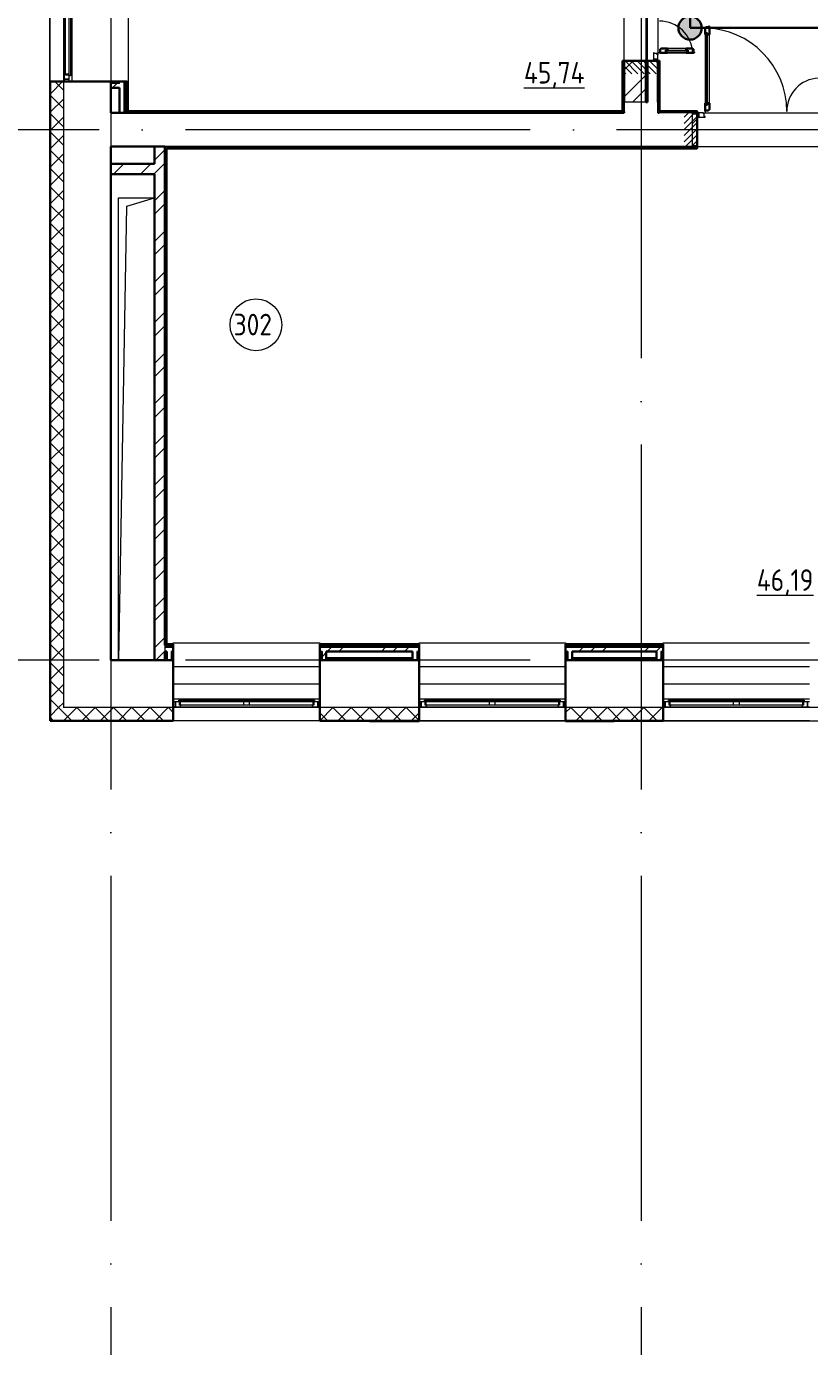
# Model space of a CAD drawing. Header units: millimetres. Extents: x -421858 to 614926, y -468665 to 141641.
# Drawn here: x 243168 to 252251, y -25722 to -10415 of the extents above; entities that cross this region are included whole.
import ezdxf

# ---------------------------------------------------------------- set-up
doc = ezdxf.new("R2010")
doc.units = ezdxf.units.MM
doc.linetypes.add('ADSK_Линия сетки', pattern=[25, 20, -2.5, 0, -2.5])
doc.linetypes.add('ADSK_Штриховая_ш2 п1_5', pattern=[4.5, 3, -1.5])
for name, color, linetype, lineweight in [('_ Окна', 7, 'Continuous', 9), ('RC-Линии_связи-Адресные', 5, 'Continuous', 30), ('Двери', 252, 'Continuous', 9), ('лс', 5, 'Continuous', 30), ('Марки помещений', 252, 'Continuous', 20), ('Ограждение', 252, 'Continuous', 9), ('Окна', 252, 'Continuous', 9), ('Оси', 252, 'Continuous', 9), ('Перекрытие', 252, 'Continuous', 18), ('Стены внутренние', 7, 'Continuous', 18), ('Стены наружные', 7, 'Continuous', 18), ('Стены штриховка', 252, 'Continuous', 9)]:
    doc.layers.add(name, color=color, linetype=linetype, lineweight=lineweight)
doc.layers.add('Двери открывание', color=7, linetype='Continuous', lineweight=9, true_color=0xc0c0c0)
doc.styles.add('GOST Common_2', font='', dxfattribs={"width": 0.9, "height": 250})
doc.styles.get('GOST Common_2').set_extended_font_data('GOST type B')

# ---------------------------------------------------------------- blocks, each defined once
blk = doc.blocks.new('3 этаж')
at = {"color": 251, "lineweight": 18, "true_color": 0x636466}
for p, q in [((244236, -17763), (244236, -12403)), ((244236, -12403), (244654, -12403)), ((244241, -17763), (244334, -12498)), ((244334, -12498), (244654, -12403))]:
    blk.add_line(p, q, dxfattribs=at)
at = {"layer": '_ Окна', "color": 251, "lineweight": 18, "true_color": 0x636466}
for p, q in [((243623, -10964), (243606, -10969)), ((243606, -10969), (243606, -11028)), ((243623, -10982), (243623, -10970)), ((243664, -10982), (243623, -10982)), ((243664, -11028), (243664, -10990)), ((243606, -11028), (243664, -11028)), ((244934, -18245), (244896, -18245)), ((244896, -18245), (244896, -18303)), ((244896, -18303), (244955, -18303)), ((244942, -18286), (244942, -18245)), ((244954, -18286), (244942, -18286)), ((244955, -18303), (244960, -18286)), ((246482, -18286), (246486, -18303)), ((246486, -18303), (246546, -18303)), ((246500, -18286), (246488, -18286)), ((246500, -18245), (246500, -18286)), ((246546, -18245), (246508, -18245)), ((246546, -18303), (246546, -18245)), ((247784, -18245), (247746, -18245)), ((247746, -18245), (247746, -18303)), ((247746, -18303), (247805, -18303)), ((247792, -18286), (247792, -18245)), ((247804, -18286), (247792, -18286)), ((247805, -18303), (247810, -18286)), ((249332, -18286), (249336, -18303)), ((249336, -18303), (249396, -18303)), ((249350, -18286), (249338, -18286)), ((249350, -18245), (249350, -18286)), ((249396, -18245), (249358, -18245)), ((249396, -18303), (249396, -18245)), ((250614, -18245), (250576, -18245)), ((250576, -18245), (250576, -18303)), ((250576, -18303), (250635, -18303)), ((250622, -18286), (250622, -18245)), ((250634, -18286), (250622, -18286)), ((250635, -18303), (250640, -18286)), ((252162, -18286), (252166, -18303)), ((252166, -18303), (252226, -18303)), ((252180, -18286), (252168, -18286)), ((252180, -18245), (252180, -18286)), ((252226, -18245), (252188, -18245)), ((252226, -18303), (252226, -18245))]:
    blk.add_line(p, q, dxfattribs=at)
at = {"layer": '_ Окна', "color": 251, "true_color": 0x636466}
for p, q in [((243664, -11028), (243606, -11028)), ((243606, -11028), (243606, -11053)), ((243664, -11053), (243664, -11028)), ((244896, -18245), (244871, -18245)), ((244871, -18303), (244896, -18303)), ((244896, -18303), (244896, -18245)), ((246571, -18245), (246546, -18245)), ((246546, -18245), (246546, -18303)), ((246546, -18303), (246571, -18303)), ((247746, -18245), (247721, -18245)), ((247721, -18303), (247746, -18303)), ((247746, -18303), (247746, -18245)), ((249421, -18245), (249396, -18245)), ((249396, -18245), (249396, -18303)), ((249396, -18303), (249421, -18303)), ((250576, -18245), (250551, -18245)), ((250551, -18303), (250576, -18303)), ((250576, -18303), (250576, -18245)), ((252251, -18245), (252226, -18245)), ((252226, -18245), (252226, -18303)), ((252226, -18303), (252251, -18303))]:
    blk.add_line(p, q, dxfattribs=at)
at = {"layer": 'Двери', "color": 251, "lineweight": 30, "true_color": 0x636466}
for p, q in [((251046, -10434), (251038, -10434)), ((251038, -10434), (251038, -10510)), ((251047, -10510), (251038, -10510)), ((251080, -10425), (251046, -10425)), ((251046, -10425), (251046, -10434)), ((251047, -10492), (251047, -10510)), ((251068, -10492), (251047, -10492)), ((251068, -10510), (251068, -10492)), ((251088, -10510), (251068, -10510)), ((251088, -10416), (251080, -10416)), ((251080, -10416), (251080, -10425)), ((251088, -10510), (251088, -10416)), ((250518, -10713), (250509, -10713)), ((250509, -10713), (250509, -10721)), ((250518, -10679), (250518, -10713)), ((250527, -10679), (250518, -10679)), ((250603, -10671), (250527, -10671)), ((250527, -10671), (250527, -10679)), ((250603, -10691), (250585, -10691)), ((250585, -10691), (250585, -10712)), ((250585, -10712), (250603, -10712)), ((250603, -10671), (250603, -10691)), ((250603, -10712), (250603, -10721)), ((250895, -10671), (250819, -10671)), ((250819, -10671), (250819, -10691)), ((250819, -10691), (250837, -10691)), ((250819, -10712), (250819, -10721)), ((250837, -10712), (250819, -10712)), ((250837, -10691), (250837, -10712)), ((250895, -10679), (250895, -10671)), ((250904, -10679), (250895, -10679)), ((250904, -10713), (250904, -10679)), ((250913, -10713), (250904, -10713)), ((250913, -10721), (250913, -10713)), ((250509, -10721), (250603, -10721)), ((250819, -10721), (250913, -10721)), ((251038, -11306), (251038, -11400)), ((251047, -11306), (251038, -11306)), ((251047, -11324), (251047, -11306)), ((251068, -11324), (251047, -11324)), ((251068, -11306), (251068, -11324)), ((251088, -11306), (251068, -11306)), ((251088, -11382), (251088, -11306)), ((251038, -11400), (251046, -11400)), ((251046, -11400), (251046, -11391)), ((251046, -11391), (251080, -11391)), ((251080, -11391), (251080, -11382)), ((251080, -11382), (251088, -11382))]:
    blk.add_line(p, q, dxfattribs=at)
at = {"layer": 'Двери', "color": 251, "true_color": 0x636466}
for p, q in [((251038, -10510), (251038, -11306)), ((251047, -10492), (251047, -11324)), ((251068, -10492), (251047, -10492)), ((251068, -11324), (251068, -10492)), ((251088, -11306), (251088, -10510)), ((250585, -10691), (250837, -10691)), ((250585, -10712), (250585, -10691)), ((250837, -10712), (250585, -10712)), ((250819, -10671), (250603, -10671)), ((250837, -10691), (250837, -10712)), ((250449, -10721), (250441, -10721)), ((250441, -10721), (250441, -10793)), ((250491, -10793), (250441, -10793)), ((250441, -10793), (250441, -10813)), ((250441, -10793), (250491, -10793)), ((250441, -10813), (250491, -10813)), ((250449, -10730), (250449, -10721)), ((250483, -10730), (250449, -10730)), ((250483, -10744), (250483, -10730)), ((250491, -10744), (250483, -10744)), ((250491, -10793), (250491, -10744)), ((250491, -10813), (250491, -10793)), ((250603, -10721), (250819, -10721)), ((251047, -11324), (251068, -11324)), ((250946, -11418), (250946, -11468)), ((250966, -11418), (250946, -11418)), ((250946, -11468), (250966, -11468)), ((250966, -11468), (250966, -11418)), ((251015, -11418), (250966, -11418)), ((250966, -11418), (250966, -11468)), ((250966, -11468), (251038, -11468)), ((251015, -11426), (251015, -11418)), ((251029, -11426), (251015, -11426)), ((251029, -11460), (251029, -11426)), ((251038, -11460), (251029, -11460)), ((251038, -11468), (251038, -11460))]:
    blk.add_line(p, q, dxfattribs=at)
at = {"layer": 'Двери', "color": 251, "linetype": 'ADSK_Штриховая_ш2 п1_5', "true_color": 0x636466}
for p, q in [((250491, -10813), (250101, -10813)), ((250101, -10813), (250101, -10963)), ((250491, -10963), (250491, -10813)), ((250946, -11418), (250796, -11418)), ((250946, -11808), (250946, -11418)), ((250796, -11808), (250946, -11808))]:
    blk.add_line(p, q, dxfattribs=at)
at = {"layer": 'Двери', "color": 251, "linetype": 'Continuous', "lineweight": 18, "true_color": 0x636466}
for p, q in [((250110, -10813), (250260, -10963)), ((250181, -10813), (250331, -10963)), ((250252, -10813), (250402, -10963)), ((250322, -10813), (250472, -10963)), ((250393, -10813), (250491, -10911)), ((250464, -10813), (250491, -10841)), ((250101, -10875), (250189, -10963)), ((250101, -10946), (250119, -10963)), ((250796, -11469), (250847, -11418)), ((250796, -11540), (250917, -11418)), ((250796, -11611), (250946, -11461)), ((250796, -11681), (250946, -11531)), ((250796, -11752), (250946, -11602)), ((250810, -11808), (250946, -11673)), ((250881, -11808), (250946, -11743))]:
    blk.add_line(p, q, dxfattribs=at)
at = {"layer": 'Двери открывание', "color": 251, "true_color": 0x636466}
for centre, radius, start, end in [((250509, -10739), 386, 2.6728, 90), ((251020, -11400), 966, 0, 88.9323), ((252372, -11400), 386, 92.6728, 180)]:
    blk.add_arc(centre, radius, start, end, dxfattribs=at)
at = {"layer": 'Марки помещений', "color": 251, "true_color": 0x636466}
blk.add_circle((245830, -13875), 300, dxfattribs=at)
at = {"layer": 'Ограждение', "color": 251, "true_color": 0x636466}
for p, q in [((244346, -3693), (244346, -11398)), ((243696, -9353), (243696, -11053)), ((244146, -9353), (244146, -11053)), ((244346, -9353), (244346, -11053)), ((250076, -10813), (250081, -10813)), ((250076, -10813), (250076, -11393)), ((250511, -10813), (250516, -10813)), ((250516, -11393), (250516, -10813)), ((244346, -11053), (244331, -11053)), ((250076, -11393), (244346, -11393)), ((250081, -11398), (250076, -11393)), ((250516, -11393), (250511, -11398)), ((250946, -11393), (250516, -11393)), ((250946, -11393), (250946, -11398)), ((244799, -11833), (244794, -11828)), ((244799, -17578), (244799, -11833)), ((244799, -11833), (250946, -11833)), ((250946, -11828), (250946, -11833)), ((244871, -17578), (244871, -17563)), ((244871, -17563), (246571, -17563)), ((246571, -17563), (246571, -17578)), ((247721, -17578), (247721, -17563)), ((247721, -17563), (249421, -17563)), ((249421, -17563), (249421, -17578)), ((250551, -17578), (250551, -17563)), ((250551, -17563), (252251, -17563)), ((244789, -17663), (244789, -17747)), ((244796, -17741), (244790, -17747)), ((247646, -17738), (246646, -17738)), ((250476, -17738), (249496, -17738)), ((244871, -17838), (246571, -17838)), ((247721, -17838), (249421, -17838)), ((250551, -17838), (252251, -17838)), ((244871, -18038), (246571, -18038)), ((247721, -18038), (249421, -18038)), ((250551, -18038), (252251, -18038)), ((244871, -18213), (246571, -18213)), ((247721, -18213), (249421, -18213)), ((250551, -18213), (252251, -18213))]:
    blk.add_line(p, q, dxfattribs=at)
at = {"layer": 'Окна', "color": 251, "true_color": 0x636466}
for p, q in [((243606, -9438), (243606, -10969)), ((243623, -10970), (243623, -10238)), ((243664, -10990), (243664, -10218)), ((243681, -10218), (243681, -10990)), ((243664, -10970), (243623, -10970)), ((243681, -10990), (243664, -10990)), ((244934, -18228), (245706, -18228)), ((244934, -18245), (244934, -18228)), ((245706, -18245), (244934, -18245)), ((244954, -18286), (244954, -18245)), ((245686, -18286), (244954, -18286)), ((244955, -18303), (246486, -18303)), ((245686, -18245), (245686, -18286)), ((245756, -18286), (245686, -18286)), ((245706, -18228), (245736, -18228)), ((245706, -18228), (245706, -18245)), ((245736, -18245), (245706, -18245)), ((245736, -18228), (246508, -18228)), ((245736, -18245), (245736, -18228)), ((246508, -18245), (245736, -18245)), ((245756, -18286), (245756, -18245)), ((246488, -18286), (245756, -18286)), ((246488, -18245), (246488, -18286)), ((246508, -18228), (246508, -18245)), ((247784, -18228), (248556, -18228)), ((247784, -18245), (247784, -18228)), ((248556, -18245), (247784, -18245)), ((247804, -18286), (247804, -18245)), ((248536, -18286), (247804, -18286)), ((247805, -18303), (249336, -18303)), ((248536, -18245), (248536, -18286)), ((248606, -18286), (248536, -18286)), ((248556, -18228), (248586, -18228)), ((248556, -18228), (248556, -18245)), ((248586, -18245), (248556, -18245)), ((248586, -18228), (249358, -18228)), ((248586, -18245), (248586, -18228)), ((249358, -18245), (248586, -18245)), ((248606, -18286), (248606, -18245)), ((249338, -18286), (248606, -18286)), ((249338, -18245), (249338, -18286)), ((249358, -18228), (249358, -18245)), ((250614, -18228), (251386, -18228)), ((250614, -18245), (250614, -18228)), ((251386, -18245), (250614, -18245)), ((250634, -18286), (250634, -18245)), ((251366, -18286), (250634, -18286)), ((250635, -18303), (252166, -18303)), ((251366, -18245), (251366, -18286)), ((251436, -18286), (251366, -18286)), ((251386, -18228), (251416, -18228)), ((251386, -18228), (251386, -18245)), ((251416, -18245), (251386, -18245)), ((251416, -18228), (252188, -18228)), ((251416, -18245), (251416, -18228)), ((252188, -18245), (251416, -18245)), ((251436, -18286), (251436, -18245)), ((252168, -18286), (251436, -18286)), ((252168, -18245), (252168, -18286)), ((252188, -18228), (252188, -18245))]:
    blk.add_line(p, q, dxfattribs=at)
at = {"layer": 'Оси', "color": 251, "linetype": 'ADSK_Линия сетки', "ltscale": 200, "true_color": 0x636466}
for p, q in [((244146, -263), (244146, -31390)), ((250296, -263), (250296, -31390)), ((314013, -11613), (237074, -11613)), ((314013, -17763), (237074, -17763))]:
    blk.add_line(p, q, dxfattribs=at)
at = {"layer": 'Перекрытие', "color": 251, "true_color": 0x636466}
for p, q in [((250351, -10813), (250371, -10813)), ((244236, -17763), (244236, -12403)), ((244236, -12403), (244654, -12403))]:
    blk.add_line(p, q, dxfattribs=at)
at = {"layer": 'Стены внутренние', "color": 251, "true_color": 0x636466}
for p, q in [((243596, -5403), (243596, -18313)), ((243444, -11053), (243444, -9353)), ((250491, -9382), (250491, -10744)), ((250371, -10813), (250371, -9743)), ((250351, -11293), (250101, -11293)), ((250101, -11293), (250101, -11403)), ((250491, -11418), (250491, -11293)), ((250891, -11418), (250506, -11418)), ((250891, -11803), (250891, -11423)), ((251015, -11418), (252377, -11418)), ((250946, -11808), (252581, -11808)), ((267371, -18313), (243596, -18313)), ((246571, -18465), (244871, -18465)), ((249421, -18465), (247721, -18465)), ((252251, -18465), (250551, -18465))]:
    blk.add_line(p, q, dxfattribs=at)
at = {"layer": 'Стены внутренние', "color": 251, "lineweight": 30, "true_color": 0x636466}
for p, q in [((250491, -10813), (250371, -10813)), ((250371, -10813), (250371, -11293)), ((250491, -11293), (250491, -10813)), ((244146, -11053), (243444, -11053)), ((243444, -11053), (243444, -18465)), ((244146, -11418), (244146, -11128)), ((250371, -11293), (250351, -11293)), ((244246, -11418), (244146, -11418)), ((250101, -11403), (250101, -11418)), ((250506, -11418), (250491, -11418)), ((250891, -11423), (250891, -11418)), ((244146, -12008), (244146, -11808)), ((244146, -11808), (244654, -11808)), ((250891, -11808), (250891, -11803)), ((244146, -17763), (244146, -12128)), ((244654, -17763), (244146, -17763)), ((244796, -17763), (244774, -17763)), ((244871, -18465), (244871, -17763)), ((246571, -17763), (246571, -18465)), ((247646, -17763), (246646, -17763)), ((247721, -18465), (247721, -17763)), ((249421, -17763), (249421, -18465)), ((250476, -17763), (249496, -17763)), ((250551, -18465), (250551, -17763)), ((243444, -18465), (244871, -18465)), ((246571, -18465), (247721, -18465)), ((249421, -18465), (250551, -18465))]:
    blk.add_line(p, q, dxfattribs=at)
at = {"layer": 'Стены внутренние', "color": 251, "linetype": 'Continuous', "lineweight": 9, "true_color": 0x636466}
for p, q in [((243446, -11195), (243587, -11053)), ((243446, -11138), (243446, -11138)), ((243476, -11055), (243476, -11055)), ((243596, -11155), (243496, -11055)), ((243596, -11367), (243446, -11217)), ((243446, -11407), (243596, -11257)), ((243596, -11580), (243446, -11430)), ((243446, -11443), (243446, -11443)), ((243446, -11619), (243596, -11469)), ((243596, -11792), (243446, -11642)), ((243446, -11831), (243596, -11681)), ((243446, -11815), (243444, -11812)), ((243596, -12004), (243446, -11854)), ((243446, -12044), (243596, -11894)), ((243446, -12019), (243444, -12015)), ((243446, -12053), (243446, -12053)), ((243596, -12216), (243446, -12066)), ((243446, -12256), (243596, -12106)), ((243446, -12256), (243446, -12256)), ((243596, -12428), (243446, -12278)), ((243446, -12468), (243596, -12318)), ((243446, -12479), (243444, -12483)), ((243596, -12640), (243446, -12490)), ((243446, -12680), (243596, -12530)), ((243446, -12561), (243446, -12561)), ((243596, -12852), (243446, -12702)), ((243446, -12892), (243596, -12742)), ((243596, -13065), (243446, -12915)), ((243446, -13104), (243596, -12954)), ((243596, -13277), (243446, -13127)), ((243446, -13316), (243596, -13166)), ((243446, -13170), (243446, -13170)), ((243596, -13489), (243446, -13339)), ((243446, -13373), (243446, -13373)), ((243446, -13528), (243596, -13378)), ((243596, -13701), (243446, -13551)), ((243446, -13741), (243596, -13591)), ((243446, -13678), (243446, -13678)), ((243596, -13913), (243446, -13763)), ((243446, -13902), (243444, -13905)), ((243446, -13953), (243596, -13803)), ((243596, -14125), (243446, -13975)), ((243446, -14165), (243596, -14015)), ((243596, -14337), (243446, -14187)), ((243446, -14377), (243596, -14227)), ((243446, -14254), (243444, -14250)), ((243446, -14288), (243446, -14288)), ((243596, -14549), (243446, -14399)), ((243446, -14589), (243596, -14439)), ((243446, -14491), (243446, -14491)), ((243596, -14762), (243446, -14612)), ((243446, -14801), (243596, -14651)), ((243446, -14796), (243446, -14796)), ((243596, -14974), (243446, -14824)), ((243446, -15013), (243596, -14863)), ((243596, -15186), (243446, -15036)), ((243446, -15226), (243596, -15076)), ((243596, -15398), (243446, -15248)), ((243446, -15438), (243596, -15288)), ((243446, -15405), (243446, -15405)), ((243596, -15610), (243446, -15460)), ((243446, -15650), (243596, -15500)), ((243446, -15609), (243446, -15609)), ((243596, -15822), (243446, -15672)), ((243446, -15862), (243596, -15712)), ((243596, -16034), (243446, -15884)), ((243446, -15913), (243446, -15913)), ((243446, -16074), (243596, -15924)), ((243446, -16137), (243445, -16138)), ((243596, -16246), (243446, -16096)), ((243446, -16286), (243596, -16136)), ((243596, -16459), (243446, -16309)), ((243446, -16498), (243596, -16348)), ((243446, -16489), (243444, -16485)), ((243596, -16671), (243446, -16521)), ((243446, -16523), (243446, -16523)), ((243446, -16710), (243596, -16560)), ((243446, -16726), (243446, -16726)), ((243596, -16883), (243446, -16733)), ((243446, -16923), (243596, -16773)), ((243596, -17095), (243446, -16945)), ((243446, -17135), (243596, -16985)), ((243446, -17031), (243446, -17031)), ((243596, -17307), (243446, -17157)), ((243446, -17347), (243596, -17197)), ((243596, -17519), (243446, -17369)), ((243446, -17559), (243596, -17409)), ((243596, -17731), (243446, -17581)), ((243446, -17771), (243596, -17621)), ((243446, -17641), (243446, -17641)), ((243596, -17944), (243446, -17794)), ((243446, -17983), (243596, -17833)), ((243446, -17844), (243446, -17844)), ((243596, -18156), (243446, -18006)), ((243446, -18195), (243596, -18045)), ((243446, -18149), (243446, -18149)), ((243541, -18313), (243446, -18218)), ((243446, -18408), (243540, -18313)), ((243540, -18313), (243596, -18258)), ((243691, -18463), (243541, -18313)), ((243602, -18463), (243752, -18313)), ((243904, -18463), (243754, -18313)), ((243814, -18463), (243964, -18313)), ((244116, -18463), (243966, -18313)), ((244026, -18463), (244176, -18313)), ((244328, -18463), (244178, -18313)), ((244238, -18463), (244388, -18313)), ((244540, -18463), (244390, -18313)), ((244450, -18463), (244600, -18313)), ((244752, -18463), (244602, -18313)), ((244663, -18463), (244813, -18313)), ((244871, -18370), (244814, -18313)), ((246573, -18462), (246722, -18313)), ((246873, -18463), (246723, -18313)), ((246784, -18463), (246934, -18313)), ((247086, -18463), (246936, -18313)), ((246996, -18463), (247146, -18313)), ((247298, -18463), (247148, -18313)), ((247208, -18463), (247358, -18313)), ((247510, -18463), (247360, -18313)), ((247420, -18463), (247570, -18313)), ((247719, -18460), (247572, -18313)), ((249421, -18372), (249480, -18313)), ((249631, -18463), (249481, -18313)), ((249542, -18463), (249692, -18313)), ((249843, -18463), (249693, -18313)), ((249754, -18463), (249904, -18313)), ((250055, -18463), (249905, -18313)), ((249966, -18463), (250116, -18313)), ((250268, -18463), (250118, -18313)), ((250178, -18463), (250328, -18313)), ((250480, -18463), (250330, -18313)), ((250390, -18463), (250540, -18313)), ((250551, -18322), (250542, -18313)), ((243479, -18463), (243446, -18430)), ((243648, -18465), (243648, -18464)), ((244684, -18463), (244682, -18465)), ((246661, -18463), (246571, -18373)), ((247168, -18465), (247167, -18463)), ((247499, -18463), (247498, -18465)), ((247520, -18465), (247519, -18463)), ((247632, -18463), (247721, -18375)), ((247719, -18453), (247721, -18453))]:
    blk.add_line(p, q, dxfattribs=at)
at = {"layer": 'Стены наружные', "color": 251, "true_color": 0x636466}
for p, q in [((243439, -11603), (243439, -8803)), ((250101, -10813), (250101, -9743)), ((250351, -9743), (250351, -10813)), ((243444, -11053), (243439, -11053)), ((243439, -11603), (243444, -11603)), ((250891, -11808), (244774, -11808)), ((244781, -17747), (244796, -17747)), ((244781, -17762), (244781, -17747)), ((246646, -17747), (247646, -17747)), ((249496, -17747), (250476, -17747)), ((244796, -17762), (244781, -17762)), ((247646, -17762), (246646, -17762)), ((250476, -17762), (249496, -17762)), ((246571, -18465), (246571, -18470)), ((247146, -18470), (246571, -18470)), ((249421, -18470), (247721, -18470)), ((255061, -18470), (249986, -18470))]:
    blk.add_line(p, q, dxfattribs=at)
at = {"layer": 'Стены наружные', "color": 251, "lineweight": 30, "true_color": 0x636466}
for p, q in [((250351, -10813), (250081, -10813)), ((250081, -10813), (250081, -11398)), ((250101, -10813), (250101, -11293)), ((250351, -11293), (250351, -10813)), ((250511, -10813), (250491, -10813)), ((250511, -11398), (250511, -10813)), ((244331, -11053), (244146, -11053)), ((244146, -11053), (244146, -11128)), ((244146, -11128), (244246, -11128)), ((244246, -11128), (244246, -11418)), ((244331, -11398), (244331, -11053)), ((244246, -11418), (250101, -11418)), ((244326, -11403), (244326, -11398)), ((244326, -11398), (244326, -11403)), ((250086, -11403), (244326, -11403)), ((250081, -11398), (244331, -11398)), ((250511, -11403), (250506, -11403)), ((250946, -11398), (250511, -11398)), ((250891, -11418), (250946, -11418)), ((250946, -11423), (250891, -11423)), ((250946, -11418), (250946, -11398)), ((250946, -11803), (250946, -11423)), ((244654, -11808), (244654, -12008)), ((244774, -11808), (244654, -11808)), ((244774, -17588), (244774, -11808)), ((244789, -17583), (244789, -11823)), ((244794, -11828), (250946, -11828)), ((244794, -17578), (244794, -11828)), ((250891, -11803), (250946, -11803)), ((250946, -11808), (250891, -11808)), ((250946, -11828), (250946, -11808)), ((244654, -12008), (244146, -12008)), ((244146, -12008), (244146, -12128)), ((244146, -12128), (244654, -12128)), ((244654, -12128), (244654, -17763)), ((244774, -17588), (244789, -17588)), ((244871, -17578), (244794, -17578)), ((244871, -17763), (244871, -17578)), ((246571, -17578), (246571, -17763)), ((247721, -17578), (246571, -17578)), ((247721, -17763), (247721, -17578)), ((249421, -17578), (249421, -17763)), ((250551, -17578), (249421, -17578)), ((250551, -17763), (250551, -17578)), ((244774, -17763), (244774, -17663)), ((244774, -17663), (244796, -17663)), ((244796, -17663), (244796, -17763)), ((246646, -17663), (247646, -17663)), ((246646, -17763), (246646, -17663)), ((247646, -17663), (247646, -17763)), ((249496, -17663), (250476, -17663)), ((249496, -17763), (249496, -17663)), ((250476, -17663), (250476, -17763)), ((244654, -17763), (244774, -17763)), ((244796, -17763), (244871, -17763)), ((246571, -17763), (246646, -17763)), ((247646, -17763), (247721, -17763)), ((249421, -17763), (249496, -17763)), ((250476, -17763), (250551, -17763)), ((247146, -18465), (247721, -18465)), ((247146, -18465), (247146, -18470)), ((247721, -18470), (247146, -18470)), ((247721, -18465), (247721, -18470)), ((249986, -18465), (249421, -18465)), ((249421, -18465), (249421, -18470)), ((249421, -18470), (249986, -18470)), ((249986, -18465), (249986, -18470))]:
    blk.add_line(p, q, dxfattribs=at)
at = {"layer": 'Стены наружные', "color": 251, "linetype": 'Continuous', "lineweight": 9, "true_color": 0x636466}
for p, q in [((250081, -10853), (250086, -10848)), ((250101, -10918), (250205, -10813)), ((250506, -10853), (250511, -10848)), ((250081, -10924), (250086, -10919)), ((250081, -10995), (250086, -10990)), ((250086, -10919), (250101, -10904)), ((250101, -11232), (250351, -10982)), ((250491, -10938), (250506, -10923)), ((250506, -10923), (250511, -10918)), ((250506, -10994), (250511, -10989)), ((244166, -11128), (244216, -11078)), ((244199, -11078), (244211, -11066)), ((244211, -11066), (244224, -11053)), ((244308, -11181), (244321, -11169)), ((244321, -11169), (244326, -11164)), ((244326, -11093), (244331, -11088)), ((244326, -11164), (244331, -11159)), ((250081, -11065), (250086, -11060)), ((250081, -11136), (250086, -11131)), ((250197, -11293), (250351, -11139)), ((250506, -11065), (250511, -11060)), ((250506, -11135), (250511, -11130)), ((244296, -11194), (244308, -11181)), ((244326, -11234), (244331, -11229)), ((244326, -11305), (244331, -11300)), ((250081, -11207), (250086, -11202)), ((250081, -11278), (250086, -11273)), ((250506, -11206), (250511, -11201)), ((250506, -11277), (250511, -11272)), ((244296, -11406), (244308, -11393)), ((244308, -11393), (244321, -11381)), ((244326, -11376), (244331, -11371)), ((244369, -11403), (244374, -11398)), ((244439, -11403), (244444, -11398)), ((244482, -11418), (244482, -11403)), ((244510, -11403), (244515, -11398)), ((244581, -11403), (244586, -11398)), ((244652, -11403), (244657, -11398)), ((244722, -11403), (244727, -11398)), ((244793, -11403), (244798, -11398)), ((244864, -11403), (244869, -11398)), ((244934, -11403), (244939, -11398)), ((245005, -11403), (245010, -11398)), ((245076, -11403), (245081, -11398)), ((245082, -11418), (245082, -11403)), ((245147, -11403), (245152, -11398)), ((245217, -11403), (245222, -11398)), ((245288, -11403), (245293, -11398)), ((245359, -11403), (245364, -11398)), ((245429, -11403), (245434, -11398)), ((245500, -11403), (245505, -11398)), ((245571, -11403), (245576, -11398)), ((245642, -11403), (245647, -11398)), ((245682, -11418), (245682, -11403)), ((245712, -11403), (245717, -11398)), ((245783, -11403), (245788, -11398)), ((245854, -11403), (245859, -11398)), ((245924, -11403), (245929, -11398)), ((245995, -11403), (246000, -11398)), ((246066, -11403), (246071, -11398)), ((246136, -11403), (246141, -11398)), ((246207, -11403), (246212, -11398)), ((246278, -11403), (246283, -11398)), ((246282, -11418), (246282, -11403)), ((246349, -11403), (246354, -11398)), ((246419, -11403), (246424, -11398)), ((246490, -11403), (246495, -11398)), ((246561, -11403), (246566, -11398)), ((246631, -11403), (246636, -11398)), ((246702, -11403), (246707, -11398)), ((246773, -11403), (246778, -11398)), ((246844, -11403), (246849, -11398)), ((246882, -11418), (246882, -11403)), ((246914, -11403), (246919, -11398)), ((246985, -11403), (246990, -11398)), ((247056, -11403), (247061, -11398)), ((247126, -11403), (247131, -11398)), ((247197, -11403), (247202, -11398)), ((247268, -11403), (247273, -11398)), ((247339, -11403), (247344, -11398)), ((247409, -11403), (247414, -11398)), ((247480, -11403), (247485, -11398)), ((247482, -11418), (247482, -11403)), ((247551, -11403), (247556, -11398)), ((247621, -11403), (247626, -11398)), ((247692, -11403), (247697, -11398)), ((247763, -11403), (247768, -11398)), ((247834, -11403), (247839, -11398)), ((247904, -11403), (247909, -11398)), ((247975, -11403), (247980, -11398)), ((248046, -11403), (248051, -11398)), ((248082, -11418), (248082, -11403)), ((248116, -11403), (248121, -11398)), ((248187, -11403), (248192, -11398)), ((248258, -11403), (248263, -11398)), ((248329, -11403), (248334, -11398)), ((248399, -11403), (248404, -11398)), ((248470, -11403), (248475, -11398)), ((248541, -11403), (248546, -11398)), ((248611, -11403), (248616, -11398)), ((248682, -11403), (248687, -11398)), ((248682, -11418), (248682, -11403)), ((248753, -11403), (248758, -11398)), ((248823, -11403), (248828, -11398)), ((248894, -11403), (248899, -11398)), ((248965, -11403), (248970, -11398)), ((249036, -11403), (249041, -11398)), ((249106, -11403), (249111, -11398)), ((249177, -11403), (249182, -11398)), ((249248, -11403), (249253, -11398)), ((249282, -11418), (249282, -11403)), ((249318, -11403), (249323, -11398)), ((249389, -11403), (249394, -11398)), ((249460, -11403), (249465, -11398)), ((249531, -11403), (249536, -11398)), ((249601, -11403), (249606, -11398)), ((249672, -11403), (249677, -11398)), ((249743, -11403), (249748, -11398)), ((249813, -11403), (249818, -11398)), ((249882, -11418), (249882, -11403)), ((249884, -11403), (249889, -11398)), ((249955, -11403), (249960, -11398)), ((250026, -11403), (250031, -11398)), ((250081, -11348), (250086, -11343)), ((250086, -11343), (250101, -11328)), ((250491, -11363), (250506, -11348)), ((250506, -11348), (250511, -11343)), ((250521, -11403), (250526, -11398)), ((250591, -11403), (250596, -11398)), ((250662, -11403), (250667, -11398)), ((250733, -11403), (250738, -11398)), ((250803, -11403), (250808, -11398)), ((250874, -11403), (250879, -11398)), ((250945, -11403), (250946, -11402)), ((250891, -11542), (250946, -11487)), ((244654, -11965), (244774, -11845)), ((244789, -11832), (244792, -11828)), ((244789, -11903), (244794, -11898)), ((244792, -11828), (244797, -11823)), ((244863, -11828), (244868, -11823)), ((244934, -11828), (244939, -11823)), ((244939, -11823), (244954, -11808)), ((245004, -11828), (245009, -11823)), ((245075, -11828), (245080, -11823)), ((245146, -11828), (245151, -11823)), ((245217, -11828), (245222, -11823)), ((245287, -11828), (245292, -11823)), ((245358, -11828), (245363, -11823)), ((245363, -11823), (245378, -11808)), ((245429, -11828), (245434, -11823)), ((245499, -11828), (245504, -11823)), ((245570, -11828), (245575, -11823)), ((245641, -11828), (245646, -11823)), ((245711, -11828), (245716, -11823)), ((245782, -11828), (245787, -11823)), ((245787, -11823), (245802, -11808)), ((245853, -11828), (245858, -11823)), ((245924, -11828), (245929, -11823)), ((245994, -11828), (245999, -11823)), ((246065, -11828), (246070, -11823)), ((246136, -11828), (246141, -11823)), ((246206, -11828), (246211, -11823)), ((246211, -11823), (246226, -11808)), ((246277, -11828), (246282, -11823)), ((246348, -11828), (246353, -11823)), ((246419, -11828), (246424, -11823)), ((246489, -11828), (246494, -11823)), ((246560, -11828), (246565, -11823)), ((246631, -11828), (246636, -11823)), ((246636, -11823), (246651, -11808)), ((246701, -11828), (246706, -11823)), ((246772, -11828), (246777, -11823)), ((246843, -11828), (246848, -11823)), ((246914, -11828), (246919, -11823)), ((246984, -11828), (246989, -11823)), ((247055, -11828), (247060, -11823)), ((247060, -11823), (247075, -11808)), ((247126, -11828), (247131, -11823)), ((247196, -11828), (247201, -11823)), ((247267, -11828), (247272, -11823)), ((247338, -11828), (247343, -11823)), ((247409, -11828), (247414, -11823)), ((247479, -11828), (247484, -11823)), ((247484, -11823), (247499, -11808)), ((247550, -11828), (247555, -11823)), ((247621, -11828), (247626, -11823)), ((247691, -11828), (247696, -11823)), ((247762, -11828), (247767, -11823)), ((247833, -11828), (247838, -11823)), ((247904, -11828), (247909, -11823)), ((247909, -11823), (247924, -11808)), ((247974, -11828), (247979, -11823)), ((248045, -11828), (248050, -11823)), ((248116, -11828), (248121, -11823)), ((248186, -11828), (248191, -11823)), ((248257, -11828), (248262, -11823)), ((248328, -11828), (248333, -11823)), ((248333, -11823), (248348, -11808)), ((248398, -11828), (248403, -11823)), ((248469, -11828), (248474, -11823)), ((248540, -11828), (248545, -11823)), ((248611, -11828), (248616, -11823)), ((248681, -11828), (248686, -11823)), ((248752, -11828), (248757, -11823)), ((248757, -11823), (248772, -11808)), ((248823, -11828), (248828, -11823)), ((248893, -11828), (248898, -11823)), ((248964, -11828), (248969, -11823)), ((249035, -11828), (249040, -11823)), ((249106, -11828), (249111, -11823)), ((249176, -11828), (249181, -11823)), ((249181, -11823), (249196, -11808)), ((249247, -11828), (249252, -11823)), ((249318, -11828), (249323, -11823)), ((249388, -11828), (249393, -11823)), ((249459, -11828), (249464, -11823)), ((249530, -11828), (249535, -11823)), ((249601, -11828), (249606, -11823)), ((249606, -11823), (249621, -11808)), ((249671, -11828), (249676, -11823)), ((249742, -11828), (249747, -11823)), ((249813, -11828), (249818, -11823)), ((249883, -11828), (249888, -11823)), ((249954, -11828), (249959, -11823)), ((250025, -11828), (250030, -11823)), ((250030, -11823), (250045, -11808)), ((250096, -11828), (250101, -11823)), ((250166, -11828), (250171, -11823)), ((250237, -11828), (250242, -11823)), ((250308, -11828), (250313, -11823)), ((250378, -11828), (250383, -11823)), ((250449, -11828), (250454, -11823)), ((250454, -11823), (250469, -11808)), ((250520, -11828), (250525, -11823)), ((250591, -11828), (250596, -11823)), ((250661, -11828), (250666, -11823)), ((250732, -11828), (250737, -11823)), ((250803, -11828), (250808, -11823)), ((250873, -11828), (250878, -11823)), ((250878, -11823), (250893, -11808)), ((250944, -11803), (250946, -11802)), ((250944, -11828), (250946, -11827)), ((244176, -12128), (244296, -12008)), ((244490, -12128), (244610, -12008)), ((244654, -12122), (244774, -12002)), ((244774, -11988), (244789, -11973)), ((244789, -11973), (244794, -11968)), ((244789, -12044), (244794, -12039)), ((244647, -12128), (244654, -12122)), ((244789, -12115), (244794, -12110)), ((244789, -12185), (244794, -12180)), ((244654, -12436), (244774, -12316)), ((244774, -12413), (244789, -12398)), ((244789, -12256), (244794, -12251)), ((244789, -12327), (244794, -12322)), ((244789, -12398), (244794, -12393)), ((244654, -12593), (244774, -12473)), ((244789, -12468), (244794, -12463)), ((244789, -12539), (244794, -12534)), ((244789, -12610), (244794, -12605)), ((244789, -12680), (244794, -12675)), ((244654, -12908), (244774, -12788)), ((244774, -12837), (244789, -12822)), ((244789, -12751), (244794, -12746)), ((244789, -12822), (244794, -12817)), ((244654, -13065), (244774, -12945)), ((244789, -12893), (244794, -12888)), ((244789, -12963), (244794, -12958)), ((244789, -13034), (244794, -13029)), ((244789, -13105), (244794, -13100)), ((244654, -13379), (244774, -13259)), ((244774, -13261), (244789, -13246)), ((244789, -13175), (244794, -13170)), ((244789, -13246), (244794, -13241)), ((244789, -13317), (244794, -13312)), ((244654, -13536), (244774, -13416)), ((244789, -13388), (244794, -13383)), ((244789, -13458), (244794, -13453)), ((244789, -13529), (244794, -13524)), ((244789, -13600), (244794, -13595)), ((244654, -13850), (244774, -13730)), ((244774, -13685), (244789, -13670)), ((244789, -13670), (244794, -13665)), ((244789, -13741), (244794, -13736)), ((244654, -14008), (244774, -13888)), ((244789, -13812), (244794, -13807)), ((244789, -13883), (244794, -13878)), ((244789, -13953), (244794, -13948)), ((244789, -14024), (244794, -14019)), ((244654, -14322), (244774, -14202)), ((244774, -14110), (244789, -14095)), ((244789, -14095), (244794, -14090)), ((244789, -14165), (244794, -14160)), ((244789, -14236), (244794, -14231)), ((244654, -14479), (244774, -14359)), ((244789, -14307), (244794, -14302)), ((244789, -14377), (244794, -14372)), ((244774, -14534), (244789, -14519)), ((244789, -14448), (244794, -14443)), ((244789, -14519), (244794, -14514)), ((244654, -14793), (244774, -14673)), ((244789, -14590), (244794, -14585)), ((244789, -14660), (244794, -14655)), ((244654, -14951), (244774, -14831)), ((244789, -14731), (244794, -14726)), ((244789, -14802), (244794, -14797)), ((244774, -14958), (244789, -14943)), ((244789, -14872), (244794, -14867)), ((244789, -14943), (244794, -14938)), ((244654, -15265), (244774, -15145)), ((244789, -15014), (244794, -15009)), ((244789, -15085), (244794, -15080)), ((244789, -15155), (244794, -15150)), ((244654, -15422), (244774, -15302)), ((244789, -15226), (244794, -15221)), ((244789, -15297), (244794, -15292)), ((244774, -15382), (244789, -15367)), ((244789, -15367), (244794, -15362)), ((244789, -15438), (244794, -15433)), ((244789, -15509), (244794, -15504)), ((244789, -15580), (244794, -15575)), ((244654, -15736), (244774, -15616)), ((244789, -15650), (244794, -15645)), ((244789, -15721), (244794, -15716)), ((244654, -15893), (244774, -15773)), ((244774, -15807), (244789, -15792)), ((244789, -15792), (244794, -15787)), ((244789, -15862), (244794, -15857)), ((244789, -15933), (244794, -15928)), ((244789, -16004), (244794, -15999)), ((244789, -16075), (244794, -16070)), ((244654, -16208), (244774, -16088)), ((244774, -16231), (244789, -16216)), ((244789, -16145), (244794, -16140)), ((244789, -16216), (244794, -16211)), ((244654, -16365), (244774, -16245)), ((244789, -16287), (244794, -16282)), ((244789, -16357), (244794, -16352)), ((244789, -16428), (244794, -16423)), ((244789, -16499), (244794, -16494)), ((244654, -16679), (244774, -16559)), ((244774, -16655), (244789, -16640)), ((244789, -16570), (244794, -16565)), ((244789, -16640), (244794, -16635)), ((244654, -16836), (244774, -16716)), ((244789, -16711), (244794, -16706)), ((244789, -16782), (244794, -16777)), ((244789, -16852), (244794, -16847)), ((244789, -16923), (244794, -16918)), ((244789, -16994), (244794, -16989)), ((244654, -17151), (244774, -17031)), ((244774, -17080), (244789, -17065)), ((244789, -17065), (244794, -17060)), ((244789, -17135), (244794, -17130)), ((244654, -17308), (244774, -17188)), ((244789, -17206), (244794, -17201)), ((244789, -17277), (244794, -17272)), ((244789, -17347), (244794, -17342)), ((244789, -17418), (244794, -17413)), ((244654, -17622), (244774, -17502)), ((244774, -17504), (244789, -17489)), ((244789, -17489), (244794, -17484)), ((244789, -17559), (244794, -17554)), ((244836, -17583), (244841, -17578)), ((246573, -17613), (246586, -17601)), ((246586, -17601), (246598, -17588)), ((246603, -17583), (246608, -17578)), ((246674, -17583), (246679, -17578)), ((246745, -17583), (246750, -17578)), ((246785, -17613), (246798, -17601)), ((246798, -17601), (246810, -17588)), ((246810, -17588), (246815, -17583)), ((246815, -17583), (246820, -17578)), ((246886, -17583), (246891, -17578)), ((246957, -17583), (246962, -17578)), ((246998, -17613), (247010, -17601)), ((247010, -17601), (247023, -17588)), ((247028, -17583), (247033, -17578)), ((247098, -17583), (247103, -17578)), ((247169, -17583), (247174, -17578)), ((247210, -17613), (247222, -17601)), ((247222, -17601), (247235, -17588)), ((247235, -17588), (247240, -17583)), ((247240, -17583), (247245, -17578)), ((247310, -17583), (247315, -17578)), ((247381, -17583), (247386, -17578)), ((247422, -17613), (247434, -17601)), ((247434, -17601), (247447, -17588)), ((247452, -17583), (247457, -17578)), ((247523, -17583), (247528, -17578)), ((247593, -17583), (247598, -17578)), ((247634, -17613), (247646, -17601)), ((247646, -17601), (247659, -17588)), ((247659, -17588), (247664, -17583)), ((247664, -17583), (247669, -17578)), ((249432, -17583), (249437, -17578)), ((249502, -17583), (249507, -17578)), ((249543, -17613), (249556, -17601)), ((249556, -17601), (249568, -17588)), ((249573, -17583), (249578, -17578)), ((249644, -17583), (249649, -17578)), ((249715, -17583), (249720, -17578)), ((249755, -17613), (249768, -17601)), ((249768, -17601), (249780, -17588)), ((249780, -17588), (249785, -17583)), ((249785, -17583), (249790, -17578)), ((249856, -17583), (249861, -17578)), ((249927, -17583), (249932, -17578)), ((249967, -17613), (249980, -17601)), ((249980, -17601), (249992, -17588)), ((249997, -17583), (250002, -17578)), ((250068, -17583), (250073, -17578)), ((250139, -17583), (250144, -17578)), ((250180, -17613), (250192, -17601)), ((250192, -17601), (250205, -17588)), ((250205, -17588), (250210, -17583)), ((250210, -17583), (250215, -17578)), ((250280, -17583), (250285, -17578)), ((250351, -17583), (250356, -17578)), ((250392, -17613), (250404, -17601)), ((250404, -17601), (250417, -17588)), ((250422, -17583), (250427, -17578)), ((250492, -17583), (250497, -17578)), ((244670, -17763), (244774, -17659)), ((246596, -17723), (246646, -17673)), ((246656, -17663), (246706, -17613)), ((246790, -17663), (246840, -17613)), ((247284, -17663), (247334, -17613)), ((247419, -17663), (247469, -17613)), ((247554, -17663), (247604, -17613)), ((247696, -17763), (247708, -17751)), ((247708, -17751), (247721, -17739)), ((249421, -17736), (249433, -17723)), ((249433, -17723), (249446, -17711)), ((249474, -17763), (249496, -17742)), ((249574, -17663), (249624, -17613)), ((249709, -17663), (249759, -17613)), ((249844, -17663), (249894, -17613)), ((250337, -17663), (250387, -17613)), ((250472, -17663), (250522, -17613)), ((250507, -17763), (250526, -17745)), ((250526, -17691), (250538, -17679)), ((250538, -17679), (250551, -17666)), ((247498, -18465), (247495, -18470)), ((247523, -18470), (247520, -18465))]:
    blk.add_line(p, q, dxfattribs=at)
at = {"layer": 'Стены штриховка', "color": 251, "true_color": 0x636466}
for p, q in [((250086, -10813), (250086, -11403)), ((250506, -10813), (250506, -11418)), ((243446, -11055), (243446, -18465)), ((243520, -11055), (243446, -11055)), ((243520, -11055), (243520, -11053)), ((244246, -11066), (244146, -11066)), ((244246, -11078), (244146, -11078)), ((244246, -11078), (244246, -11053)), ((244296, -11053), (244296, -11418)), ((244308, -11053), (244308, -11418)), ((244321, -11053), (244321, -11418)), ((244326, -11053), (244326, -11398)), ((244326, -11403), (244326, -11418)), ((250086, -11403), (250101, -11403)), ((250946, -11403), (250511, -11403)), ((244789, -11823), (250946, -11823)), ((244774, -17588), (244774, -17663)), ((244774, -17601), (244871, -17601)), ((244871, -17583), (244789, -17583)), ((244789, -17588), (244871, -17588)), ((247721, -17583), (246571, -17583)), ((246571, -17588), (247721, -17588)), ((246571, -17601), (247721, -17601)), ((250551, -17583), (249421, -17583)), ((249421, -17588), (250551, -17588)), ((249421, -17601), (250551, -17601)), ((244774, -17613), (244871, -17613)), ((244871, -17663), (244846, -17663)), ((244846, -17663), (244846, -17763)), ((244858, -17663), (244858, -17763)), ((246571, -17613), (247721, -17613)), ((246596, -17663), (246571, -17663)), ((246583, -17663), (246583, -17763)), ((246596, -17663), (246596, -17763)), ((247721, -17663), (247696, -17663)), ((247696, -17663), (247696, -17763)), ((247708, -17663), (247708, -17763)), ((249421, -17613), (250551, -17613)), ((249446, -17663), (249421, -17663)), ((249433, -17663), (249433, -17763)), ((249446, -17663), (249446, -17763)), ((250551, -17663), (250526, -17663)), ((250526, -17663), (250526, -17763)), ((250538, -17663), (250538, -17763)), ((243444, -18463), (244869, -18463)), ((244871, -18389), (244869, -18389)), ((244869, -18463), (244869, -18389)), ((246573, -18389), (246571, -18389)), ((246573, -18389), (246573, -18463)), ((246573, -18463), (247719, -18463)), ((247721, -18389), (247719, -18389)), ((247719, -18463), (247719, -18389)), ((249423, -18389), (249421, -18389)), ((249423, -18389), (249423, -18463)), ((249423, -18463), (250549, -18463)), ((250551, -18389), (250549, -18389)), ((250549, -18463), (250549, -18389))]:
    blk.add_line(p, q, dxfattribs=at)
at = {"layer": 'Марки помещений', "color": 251, "true_color": 0x636466, "style": 'GOST Common_2', "width": 0.9}
for s, p in [('%%U45,74', (248938, -11077)), ('302', (245571, -13997)), ('%%U46,19', (251639, -16960))]:
    blk.add_text(s, height=250, dxfattribs=at).set_placement(p)
blk = doc.blocks.new('кс-4')
at = {"layer": 'RC-Линии_связи-Адресные'}
h = blk.add_hatch(color=11, dxfattribs=at)
h.dxf.hatch_style = 1
h.paths.add_polyline_path([(135, 0, 1), (-135, 0, 1)])
at = {"layer": 'RC-Линии_связи-Адресные', "color": 116, "true_color": 0x136734}
blk.add_circle((0, 0), 135, dxfattribs=at)

msp = doc.modelspace()

# ---------------------------------------------------------------- linework, layer by layer
at = {"layer": 'лс', "color": 11, "linetype": 'Continuous', "ltscale": 100, "transparency": 33554687}
msp.add_line((250864, -6625), (250864, -10433), dxfattribs=at)
at = {"layer": 'лс', "color": 116, "linetype": 'Continuous', "ltscale": 100, "true_color": 0x136734, "transparency": 33554687}
msp.add_line((250864, -10433), (301687, -10433), dxfattribs=at)

# ---------------------------------------------------------------- block references
msp.add_blockref('3 этаж', (0, 0))
at = {"layer": 'RC-Линии_связи-Адресные'}
msp.add_blockref('кс-4', (250864, -10433), dxfattribs=at)

doc.saveas('drawing.dxf')
